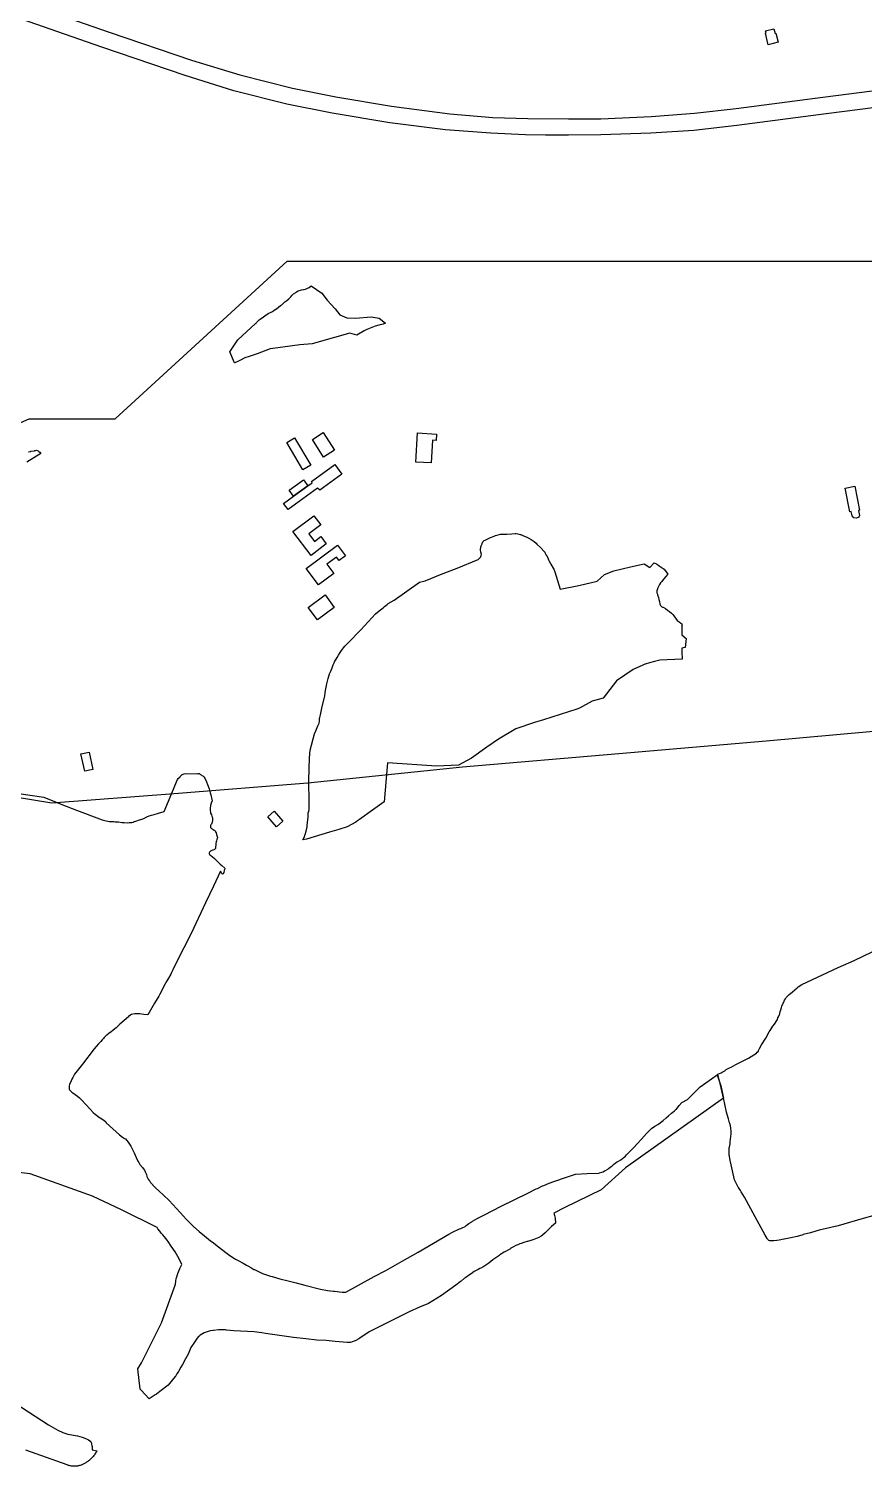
# Model space of a CAD drawing. Header units: metres. Extents: x 553506 to 563855, y 142925 to 150243.
# Drawn here: x 558435 to 559018, y 143874 to 144877 of the extents above; entities that cross this region are included whole.
import ezdxf

# ---------------------------------------------------------------- set-up
doc = ezdxf.new("R2010")
doc.units = ezdxf.units.M
for name, color, linetype in [('C-ANCIENT_WOODLAND', 94, 'Continuous'), ('C-BUILDINGS', 8, 'Continuous'), ('C-POWER_LINES', 6, 'Continuous'), ('C-ROADS', 33, 'Continuous'), ('E-132KV-UGC-ALT', 8, 'Continuous')]:
    doc.layers.add(name, color=color, linetype=linetype)

msp = doc.modelspace()

# ---------------------------------------------------------------- linework, layer by layer
at = {"layer": 'C-ANCIENT_WOODLAND'}
for points in [[(558679.0417, 144670.1762), (558676.5434, 144669.5764), (558670.8461, 144667.1771), (558668.9415, 144666.2773), (558663.6482, 144663.2782), (558658.7423, 144664.7777), (558648.1474, 144661.6786), (558632.6467, 144657.1799), (558623.9482, 144656.4801), (558603.4427, 144653.7209), (558603.1459, 144653.6809), (558594.1423, 144650.3819), (558589.3437, 144648.5824), (558587.8431, 144648.0825), (558586.2435, 144647.6826), (558585.4438, 144647.3827), (558582.4426, 144645.8831), (558580.6451, 144644.8734), (558579.5485, 144644.3736), (558578.4437, 144643.9737), (558578.3495, 144643.9265), (558575.0467, 144651.5815), (558580.5462, 144660.0791), (558592.9468, 144671.4758), (558593.1446, 144671.2759), (558593.7465, 144672.0757), (558595.6429, 144673.9751), (558596.1458, 144674.375), (558598.5452, 144676.1745), (558599.4439, 144676.8743), (558601.8432, 144678.3738), (558604.4404, 144679.6735), (558605.7431, 144680.4832), (558607.3426, 144681.5829), (558607.6477, 144681.7829), (558610.5417, 144683.9822), (558611.3415, 144684.5821), (558613.5429, 144686.4815), (558614.9446, 144687.5812), (558616.3462, 144688.7809), (558616.742, 144689.1808), (558617.5418, 144690.1805), (558618.3415, 144691.0802), (558619.4464, 144692.0799), (558621.0459, 144693.1796), (558621.6478, 144693.5795), (558622.8434, 144694.1793), (558624.4429, 144694.7792), (558625.1437, 144694.8791), (558626.5454, 144695.179), (558626.9411, 144695.279), (558627.947, 144695.479), (558628.8458, 144695.7789), (558630.4453, 144696.6786), (558631.847, 144697.6783), (558639.3865, 144692.6359), (558643.0531, 144687.6752), (558648.6609, 144681.6361), (558651.8962, 144677.5381), (558656.8569, 144675.3813), (558662.896, 144675.1656), (558673.6802, 144676.0283), (558679.288, 144675.1656), (558683.839, 144671.6981), (558682.0429, 144671.0759), (558679.0417, 144670.1762)], [(558818.845, 144488.5782), (558831.5423, 144491.4773), (558836.745, 144496.276), (558843.1431, 144498.6753), (558854.8429, 144501.4745), (558864.3412, 144503.6738), (558868.3483, 144500.9746), (558871.5226, 144504.3037), (558871.8442, 144504.1737), (558872.9408, 144503.6738), (558873.8478, 144503.074), (558874.9443, 144502.2742), (558878.3413, 144499.9749), (558881.0457, 144496.4759), (558879.3472, 144494.5764), (558878.1434, 144493.1768), (558876.5439, 144491.1774), (558875.7441, 144490.2777), (558875.0433, 144489.178), (558874.3425, 144487.8784), (558873.9467, 144486.8786), (558873.3448, 144484.7793), (558873.3448, 144483.4796), (558873.6416, 144482.4799), (558873.8478, 144481.9801), (558874.3425, 144480.0806), (558874.7465, 144478.781), (558875.1422, 144477.2814), (558875.4473, 144475.4819), (558875.8431, 144474.4822), (558876.2471, 144473.9823), (558876.8407, 144473.5825), (558877.2447, 144473.4825), (558877.6405, 144473.2825), (558879.3472, 144472.3828), (558880.6417, 144471.3831), (558882.2412, 144470.3734), (558883.445, 144469.2737), (558884.5416, 144468.274), (558885.2424, 144467.2743), (558887.4439, 144463.9752), (558888.9445, 144463.0755), (558890.0411, 144462.2757), (558890.6429, 144461.6759), (558890.8408, 144461.176), (558890.948, 144460.4762), (558890.8408, 144460.1763), (558890.8408, 144454.078), (558893.842, 144451.5788), (558893.0258, 144445.2106), (558890.7007, 144444.8407), (558890.7419, 144442.1814), (558891.047, 144437.0829), (558875.4473, 144436.3831), (558871.7453, 144435.5733), (558868.2411, 144434.5736), (558865.2482, 144433.6739), (558864.8441, 144433.5739), (558863.1457, 144432.7741), (558861.4472, 144432.0743), (558856.6486, 144429.875), (558845.0478, 144421.9772), (558835.7473, 144409.7807), (558828.1454, 144407.6813), (558819.3479, 144402.8827), (558817.4433, 144402.1829), (558800.0462, 144396.6745), (558794.2417, 144394.775), (558787.8435, 144392.7756), (558774.7421, 144388.4768), (558762.7456, 144381.1789), (558754.5417, 144375.5805), (558743.8479, 144368.0826), (558734.8443, 144362.9741), (558719.3683, 144362.3543), (558685.1666, 144364.6994), (558682.9454, 144337.49), (558674.6471, 144331.5831), (558665.5445, 144325.1749), (558664.2418, 144324.2752), (558662.9473, 144323.2755), (558656.9449, 144319.9764), (558651.1404, 144318.2769), (558644.6433, 144316.2775), (558628.6479, 144311.4788), (558626.1331, 144310.869), (558626.9411, 144312.6785), (558627.4276, 144313.9481), (558627.543, 144314.278), (558627.642, 144314.578), (558628.3428, 144317.0772), (558628.9447, 144320.0764), (558629.0436, 144320.6762), (558629.3405, 144323.3754), (558629.6455, 144326.6745), (558629.7445, 144327.8742), (558629.8434, 144329.7736), (558630.1485, 144330.8833), (558630.3464, 144332.0829), (558630.4453, 144332.8827), (558630.5442, 144334.8821), (558630.4453, 144336.7816), (558630.1485, 144352.6771), (558630.6432, 144368.2826), (558631.0472, 144373.4811), (558634.2463, 144384.9778), (558635.046, 144387.0772), (558635.9448, 144389.2766), (558636.5466, 144390.4762), (558637.0413, 144391.376), (558637.3464, 144392.3757), (558637.6432, 144393.8753), (558637.6432, 144395.1749), (558637.7422, 144395.6747), (558637.9483, 144396.3745), (558638.3441, 144398.174), (558639.4407, 144403.9824), (558641.3453, 144411.2803), (558641.6421, 144413.6796), (558641.8482, 144415.1792), (558642.648, 144418.6782), (558642.8459, 144419.7779), (558643.4478, 144422.5771), (558643.7446, 144423.5768), (558644.7422, 144426.7758), (558645.476, 144428.6053), (558645.542, 144428.7753), (558646.045, 144429.9749), (558646.4407, 144430.9746), (558647.1415, 144433.074), (558647.8424, 144434.5736), (558648.2464, 144435.2734), (558650.0438, 144438.2826), (558650.9425, 144439.8821), (558652.0474, 144441.7816), (558652.9461, 144443.0812), (558654.5456, 144445.0806), (558655.4443, 144446.0803), (558657.5468, 144448.1797), (558666.4432, 144457.577), (558676.7413, 144468.7738), (558679.2478, 144470.7833), (558682.0429, 144472.9826), (558683.1477, 144473.8824), (558685.0441, 144475.282), (558685.7449, 144475.8818), (558689.7438, 144478.3811), (558707.4459, 144490.7775), (558711.4448, 144491.8772), (558722.2458, 144496.176), (558733.8466, 144500.5747), (558748.4486, 144506.783), (558748.9433, 144507.1828), (558749.842, 144508.0826), (558750.246, 144508.5824), (558750.4604, 144509.0223), (558750.5429, 144509.1823), (558750.6418, 144509.5822), (558750.7407, 144510.3819), (558750.6418, 144510.5819), (558750.5429, 144511.1817), (558750.345, 144511.6816), (558750.345, 144511.8815), (558750.1471, 144513.0812), (558750.1471, 144514.2808), (558750.246, 144514.7807), (558750.4439, 144515.5804), (558750.6418, 144516.1803), (558751.0458, 144517.18), (558751.186, 144517.6099), (558751.2437, 144517.7798), (558751.8456, 144518.9795), (558752.5464, 144519.7792), (558752.6454, 144519.8792), (558753.3462, 144520.2791), (558757.1472, 144522.0786), (558759.6454, 144523.0783), (558760.6431, 144523.3782), (558762.4405, 144523.8781), (558764.1472, 144524.2779), (558765.7468, 144524.3779), (558768.4429, 144524.3779), (558772.046, 144524.5779), (558774.2474, 144524.7778), (558774.7421, 144524.7778), (558776.2427, 144524.5779), (558777.7433, 144524.178), (558778.2463, 144524.078), (558780.2416, 144523.2782), (558781.9483, 144522.5784), (558783.8447, 144521.6787), (558785.5431, 144520.679), (558786.145, 144520.2791), (558787.5467, 144519.1794), (558788.9484, 144517.9797), (558789.4431, 144517.4799), (558792.0485, 144515.0806), (558792.3453, 144514.7807), (558794.1427, 144512.7812), (558794.9425, 144511.7815), (558795.2476, 144511.1817), (558795.4455, 144510.6818), (558795.9484, 144509.7821), (558796.641, 144508.8824), (558796.8471, 144508.3825), (558797.4408, 144507.1828), (558797.9437, 144505.8832), (558798.1416, 144505.5833), (558798.9414, 144503.9738), (558799.3454, 144503.3739), (558800.9449, 144500.5747), (558801.3407, 144499.9749), (558802.1405, 144498.1754), (558805.8014, 144485.9704), (558818.845, 144488.5782)]]:
    msp.add_lwpolyline(points, close=True, dxfattribs=at)
for points in [[(558434.5399, 144581.6599), (558434.7399, 144581.7599), (558435.84, 144582.1599), (558436.1399, 144582.2599), (558438.5399, 144582.6599), (558438.84, 144582.7599), (558439.3399, 144582.8599), (558439.9399, 144582.9599), (558440.44, 144582.8599), (558441.24, 144582.5599), (558441.7399, 144582.1599), (558442.3399, 144581.5599), (558442.9299, 144580.6699), (558433.1399, 144574.5599)], [(558401.9399, 144347.0599), (558445.0399, 144340.6599), (558453.7216, 144337.2419), (558457.7399, 144335.6599), (558467.84, 144331.7599), (558485.9399, 144324.8599), (558488.64, 144324.2599), (558491.04, 144323.8599), (558491.5399, 144323.7599), (558493.9399, 144323.6599), (558495.04, 144323.5599), (558497.2399, 144323.4599), (558499.9399, 144323.1599), (558501.3399, 144322.9599), (558503.3399, 144322.8599), (558504.84, 144322.9599), (558506.44, 144323.0599), (558506.6399, 144323.1599), (558507.44, 144323.3599), (558508.2399, 144323.6599), (558509.4999, 144323.9699), (558511.9399, 144324.8599), (558512.8399, 144325.1599), (558515.04, 144325.9599), (558517.0399, 144326.9599), (558518.7399, 144327.6599), (558520.2399, 144328.0599), (558522.2399, 144328.6599), (558525.1399, 144329.4599), (558529.1399, 144330.7599), (558534.44, 144343.4599), (558537.7399, 144351.5599), (558538.4399, 144352.9599), (558539.0399, 144353.6599), (558540.24, 144354.9599), (558540.3399, 144355.0599), (558540.84, 144355.6599), (558541.24, 144356.1599), (558541.84, 144356.5599), (558541.9399, 144356.6599), (558542.5399, 144356.8599), (558543.1399, 144356.9599), (558544.5399, 144357.1599), (558552.5399, 144357.0599), (558552.9399, 144357.1599), (558553.5399, 144357.1599), (558553.84, 144356.9599), (558554.24, 144356.7599), (558554.24, 144356.7599), (558554.6399, 144356.4599), (558554.9399, 144356.2599), (558555.5399, 144355.9599), (558556.1399, 144355.5599), (558556.84, 144354.8599), (558557.5399, 144353.9599), (558557.64, 144353.6599), (558558.5399, 144352.0599), (558558.7399, 144351.3599), (558559.44, 144349.5599), (558560.5399, 144346.6599), (558561.3399, 144343.6599), (558561.7399, 144342.3599), (558562.5399, 144339.1599), (558562.64, 144338.2599), (558562.04, 144336.6599), (558561.64, 144334.8599), (558561.24, 144332.9599), (558561.24, 144331.3599), (558561.4399, 144330.3599), (558561.64, 144329.6599), (558562.24, 144328.4599), (558562.5399, 144327.4599), (558562.7399, 144326.9599), (558562.9399, 144325.9599), (558562.9399, 144324.4599), (558562.7399, 144323.3599), (558562.4399, 144322.5599), (558562.1399, 144321.9599), (558561.7399, 144321.3599), (558561.64, 144320.9599), (558561.4399, 144320.5599), (558561.4399, 144319.9599), (558561.5399, 144319.7599), (558561.64, 144319.4599), (558561.9399, 144319.0599), (558562.1399, 144318.7599), (558562.64, 144318.5599), (558563.1399, 144318.2599), (558563.3399, 144318.1599), (558564.0399, 144317.7599), (558564.5399, 144317.3599), (558565.1399, 144316.5599), (558565.5399, 144315.8599), (558565.84, 144314.7599), (558566.04, 144313.9599), (558566.24, 144313.2599), (558566.3399, 144312.6599), (558566.3399, 144312.4599), (558566.24, 144311.9599), (558566.04, 144311.4599), (558566.04, 144311.2599), (558565.6399, 144310.2599), (558565.5399, 144309.6599), (558565.24, 144308.3599), (558565.24, 144306.8599), (558565.1399, 144306.3599), (558565.1399, 144305.3599), (558565.0399, 144304.9599), (558564.7399, 144304.5599), (558564.3399, 144304.2599), (558563.9399, 144304.0599), (558563.1399, 144303.7599), (558562.4399, 144303.4599), (558561.64, 144303.0599), (558561.04, 144302.6599), (558560.7399, 144302.3599), (558560.5399, 144301.9599), (558560.5399, 144301.6599), (558560.64, 144301.1599), (558560.9399, 144300.7599), (558561.4399, 144300.2599), (558562.04, 144299.7599), (558562.64, 144299.3599), (558562.7399, 144299.2599), (558564.3399, 144297.9599), (558566.84, 144295.2599), (558568.33, 144293.9599), (558569.3499, 144293.0699), (558571.5399, 144291.1599), (558571.33, 144290.25), (558571.1399, 144289.4599), (558570.7399, 144288.2599), (558570.04, 144287.1599), (558569.8399, 144286.9599), (558569.4999, 144287.4399), (558568.43, 144288.9699), (558563.64, 144278.5599), (558558.1399, 144266.9599), (558548.1399, 144245.6599), (558542.9399, 144235.5599), (558537.64, 144225.0599), (558535.1399, 144220.2599), (558534.3399, 144218.3599), (558533.7399, 144217.1599), (558532.1399, 144214.2599), (558530.44, 144211.2599), (558529.9399, 144210.4599), (558526.1399, 144203.1599), (558525.3399, 144201.8599), (558522.5399, 144196.9599), (558517.84, 144188.7599), (558515.04, 144188.9599), (558512.24, 144189.3599), (558511.64, 144189.4599), (558509.7399, 144189.4599), (558508.7399, 144189.3599), (558507.3399, 144189.1599), (558506.3399, 144188.9599), (558505.24, 144188.3599), (558504.3399, 144187.5599), (558504.24, 144187.4599), (558498.2399, 144182.3599), (558496.04, 144180.0599), (558495.7399, 144179.7599), (558493.64, 144177.9599), (558491.84, 144176.7599), (558490.7399, 144175.9599), (558489.04, 144174.6599), (558488.8399, 144174.4599), (558487.2399, 144172.9599), (558486.7399, 144172.3599), (558485.84, 144171.2599), (558485.04, 144170.1599), (558483.3399, 144168.4599), (558481.64, 144166.6599), (558480.3399, 144164.9599), (558472.1399, 144154.2599), (558466.64, 144147.2599), (558465.44, 144145.0599), (558464.7399, 144143.8599), (558464.24, 144142.6599), (558463.16, 144140.1399), (558462.8599, 144139.2399), (558462.7599, 144138.2399), (558462.7599, 144138.0399), (558462.8599, 144137.0399), (558463.16, 144136.3399), (558463.6599, 144135.6399), (558464.16, 144135.1399), (558464.76, 144134.7399), (558465.3599, 144134.2399), (558468.68, 144131.97), (558469.9799, 144130.8699), (558471.48, 144129.4699), (558477.48, 144122.8699), (558479.5799, 144120.6699), (558479.68, 144120.4699), (558481.28, 144119.0699), (558481.5799, 144118.8699), (558482.9799, 144117.7699), (558483.3799, 144117.4699), (558484.48, 144116.7699), (558486.9799, 144115.2699), (558488.3799, 144113.97), (558488.7799, 144113.4699), (558497.88, 144104.97), (558499.9799, 144103.4699), (558501.5799, 144102.4699), (558502.08, 144102.1699), (558503.08, 144101.0699), (558504.08, 144099.8699), (558504.9799, 144098.57), (558505.88, 144097.0699), (558506.3799, 144096.17), (558507.7799, 144093.2699), (558508.1799, 144092.37), (558509.6799, 144089.0699), (558510.48, 144087.0699), (558510.68, 144086.6699), (558511.3799, 144085.57), (558512.2799, 144084.3699), (558514.08, 144082.1699), (558514.5799, 144081.4699), (558515.3799, 144080.2699), (558515.88, 144079.0699), (558516.5799, 144077.6699), (558516.88, 144076.9699), (558517.0799, 144076.17), (558517.1468, 144075.936), (558517.28, 144075.4699), (558517.9799, 144074.0699), (558518.6799, 144073.17), (558519.0799, 144072.57), (558519.6799, 144071.7699), (558522.9799, 144068.1699), (558525.5799, 144065.77), (558528.7799, 144062.77), (558532.7799, 144059.17), (558540.28, 144050.8699), (558544.5799, 144046.1699), (558547.2799, 144043.37), (558549.68, 144040.9699), (558553.5799, 144037.57), (558557.2799, 144034.57), (558561.5799, 144031.0699), (558562.7799, 144030.17), (558567.08, 144026.77), (558572.1799, 144022.7699), (558574.9799, 144020.77), (558577.5799, 144019.0699), (558578.9799, 144018.17), (558580.48, 144017.4699), (558580.88, 144017.17), (558584.28, 144015.3699), (558586.68, 144014.0699), (558587.68, 144013.57), (558589.7799, 144012.3699), (558591.88, 144011.0699), (558592.1799, 144010.97), (558595.8799, 144009.1699), (558597.7799, 144008.2699), (558600.68, 144007.1699), (558603.3799, 144006.2699), (558604.5799, 144005.9699), (558610.08, 144004.3699), (558615.6799, 144002.9699), (558621.4799, 144001.57), (558627.51, 143999.9999), (558638.45, 143997.1499), (558643.2499, 143996.25), (558647.55, 143995.85), (558648.05, 143995.7499), (558653.55, 143995.25), (558656.15, 143995.25), (558664.7999, 143999.9999), (558675.8999, 144006.0999), (558684, 144010.2999), (558695.4999, 144016.7999), (558706.6999, 144023.0999), (558727.8999, 144035.6999), (558730.5999, 144036.9999), (558735.4999, 144039.2999), (558736.4999, 144039.6999), (558737.8, 144040.1999), (558738.9999, 144040.7999), (558739.2999, 144040.8999), (558739.8, 144041.3999), (558740.0999, 144041.5999), (558740.9999, 144042.3999), (558742, 144042.9999), (558744.0999, 144044.2999), (558744.6, 144044.6999), (558747.7999, 144046.5999), (558752.9999, 144049.1999), (558764.4999, 144055.0999), (558783.2, 144064.2999), (558789, 144067.1999), (558789.8999, 144067.5999), (558793.4999, 144069.2999), (558794.4, 144069.6999), (558798.0999, 144071.1999), (558801.4, 144072.4999), (558810.0999, 144075.3999), (558816.4999, 144077.5999), (558824.6199, 144077.9508), (558832.6999, 144078.2999), (558833.2999, 144078.3999), (558834.8999, 144078.8999), (558835.6999, 144079.1999), (558836.8, 144079.7999), (558837.4, 144080.0999), (558839, 144080.9999), (558839.4999, 144081.3999), (558841.4999, 144082.8999), (558842, 144083.2999), (558843, 144084.1999), (558844.0999, 144085.0999), (558845.2, 144085.7999), (558846.6, 144086.6999), (558848.0999, 144087.5999), (558850.4, 144089.3999), (558851.4, 144090.1999), (558852.1999, 144090.9999), (558854.2999, 144093.1999), (558857.2, 144096.0999), (558859.4999, 144098.5999), (558862.6, 144101.9999), (558866.0999, 144105.8999), (558866.3999, 144106.1999), (558867.6, 144107.4999), (558868.6, 144108.4999), (558869.8999, 144109.5999), (558870.8999, 144110.2999), (558872, 144110.9999), (558874.0999, 144112.2999), (558874.6999, 144112.6999), (558876.7999, 144114.1999), (558877.6999, 144114.8999), (558879.8999, 144116.7999), (558881.4999, 144118.2999), (558883.4999, 144120.1999), (558884.4, 144120.8999), (558885.6999, 144121.7999), (558886.8, 144122.7999), (558887, 144122.9999), (558889, 144125.3999), (558890.8, 144127.5999), (558894.8, 144129.6999), (558903.6, 144138.5999), (558915.3419, 144146.8173), (558917.9554, 144139.1238), (558919.8999, 144130.4999), (558851.4999, 144081.9999), (558834.4999, 144066.6999), (558809.0065, 144054.1837), (558801.2999, 144050.3999), (558801.7392, 144048.6429), (558802.2, 144046.7999), (558802.4, 144043.2999), (558799.6999, 144040.9999), (558798.4, 144039.5999), (558795.3999, 144036.5999), (558793.4999, 144034.9999), (558792.4999, 144034.1999), (558790.8, 144033.2999), (558787.4, 144031.8999), (558785.2, 144031.1999), (558783, 144030.5999), (558782.6999, 144030.4999), (558781.0999, 144030.0999), (558780.4, 144029.8999), (558778.4999, 144029.1999), (558777.6999, 144028.8999), (558776.2, 144028.2999), (558774.8999, 144027.7999), (558773.0999, 144026.7999), (558771.4, 144025.7999), (558771, 144025.4999), (558766.6999, 144022.9999), (558763.6999, 144021.0999), (558762.8999, 144020.5999), (558760.0999, 144018.5999), (558758.7999, 144017.5999), (558756, 144015.4999), (558753.2, 144013.5999), (558751.6999, 144012.5999), (558750.8, 144012.0999), (558749.6, 144011.5999), (558748.3999, 144010.9999), (558746.1999, 144009.7999), (558745.7999, 144009.4999), (558743.5999, 144007.9999), (558742.4999, 144007.2999), (558739.8, 144005.3999), (558738.8999, 144004.7999), (558736.6, 144002.8999), (558735.8999, 144002.3999), (558732.8, 143999.9999), (558722.8999, 143992.6999), (558713.8999, 143987.2999), (558707.4999, 143984.5999), (558700.4, 143981.4999), (558691.8999, 143977.1999), (558681.6999, 143972.1999), (558672.2999, 143967.3999), (558665.8999, 143962.9999), (558665.2, 143962.5999), (558663.0999, 143961.2999), (558662.6, 143961.0999), (558660.5999, 143960.3999), (558659.4, 143960.0999), (558658.6999, 143959.9999), (558656.8999, 143959.9999), (558648.5999, 143960.5999), (558642.3999, 143961.4999), (558635.6999, 143961.6999), (558628.1999, 143962.5999), (558619.4999, 143963.4999), (558600.03, 143966.2399), (558597.43, 143966.7399), (558592.03, 143967.5399), (558577.83, 143968.0399), (558572.7299, 143968.6399), (558571.93, 143968.7399), (558567.13, 143968.7399), (558563.53, 143968.4399), (558563.3299, 143968.4399), (558561.53, 143968.1399), (558560.63, 143967.9399), (558558.53, 143967.2399), (558557.03, 143966.6399), (558554.2299, 143965.0399), (558553.53, 143964.4399), (558553.2299, 143964.2399), (558552.2299, 143962.9399), (558551.3299, 143961.7399), (558550.43, 143960.3399), (558547.83, 143956.5399), (558545.83, 143951.9399), (558544.13, 143948.5399), (558541.9299, 143944.5399), (558540.9299, 143942.7399), (558539.53, 143940.2399), (558539.23, 143939.7399), (558538.13, 143938.0399), (558537.23, 143936.7399), (558537.0299, 143936.5399), (558535.7799, 143934.9299), (558533.8299, 143932.4399), (558532.03, 143930.2399), (558527.04, 143926.5599), (558526.1399, 143925.8599), (558523.7399, 143923.9599), (558522.8399, 143923.3599), (558518.7399, 143920.7599), (558513.0275, 143926.7802), (558512.4299, 143927.41), (558510.6899, 143941.6399), (558513.23, 143945.8399), (558520.8299, 143960.7399), (558527.23, 143973.8399), (558536.91, 143999.9999), (558536.9799, 144000.6699), (558537.28, 144002.8699), (558537.5799, 144004.57), (558537.75, 144005.0699), (558538.7799, 144008.1699), (558540.1799, 144011.6699), (558541.48, 144014.57), (558539.5799, 144018.37), (558536.7799, 144023.37), (558534.1799, 144027.3699), (558531.88, 144030.4699), (558531.1799, 144031.4699), (558529.3799, 144033.8699), (558528.28, 144035.1699), (558527.1799, 144036.3699), (558526.08, 144037.6699), (558524.7799, 144039.3699), (558524.1799, 144040.2199), (558499.48, 144052.5699), (558479.08, 144062.17), (558435.48, 144077.77), (558423.5799, 144079.0699)], [(559031.0069, 144050.3136), (559017.4025, 144046.6146), (559000.0054, 144041.4161), (558986.7062, 144038.317), (558981.2067, 144036.7175), (558980.7038, 144036.6175), (558975.6083, 144035.3179), (558975.2043, 144035.2179), (558971.2054, 144034.1182), (558966.9015, 144033.1185), (558962.2018, 144032.1188), (558961.905, 144032.1188), (558958.7059, 144031.419), (558957.0074, 144031.219), (558955.0039, 144031.0191), (558954.1052, 144030.9191), (558953.2065, 144030.9191), (558952.2006, 144031.0091), (558951.508, 144031.319), (558951.005, 144031.7189), (558950.9061, 144031.8189), (558950.601, 144032.2188), (558950.4032, 144032.7186), (558949.0015, 144034.918), (558942.0014, 144047.8143), (558934.4077, 144061.4204), (558932.3052, 144065.1193), (558931.7034, 144066.1191), (558930.4006, 144068.1185), (558930.2028, 144068.5184), (558928.9083, 144070.7177), (558927.6056, 144073.5169), (558924.7033, 144086.1133), (558924.5054, 144087.0231), (558924.0025, 144090.0222), (558923.9035, 144090.822), (558923.8046, 144093.5212), (558923.8046, 144094.221), (558923.9035, 144096.1205), (558924.0025, 144096.3204), (558924.2086, 144097.5201), (558924.5054, 144098.7197), (558924.6044, 144100.0194), (558925.2062, 144105.7177), (558925.2062, 144107.4172), (558925.0084, 144109.6166), (558924.7033, 144111.3161), (558924.3075, 144113.0156), (558924.1014, 144113.4155), (558923.3016, 144116.2147), (558922.4029, 144119.2139), (558922.0072, 144120.8134), (558920.7951, 144126.4118), (558920.1026, 144129.6209), (558919.9047, 144130.5206), (558917.6043, 144140.7177), (558915.9635, 144147.2658), (558918.2062, 144148.3155), (558919.006, 144148.7154), (558920.7044, 144149.7151), (558921.801, 144150.5149), (558923.0048, 144151.3147), (558924.1014, 144151.8145), (558925.3052, 144152.3144), (558928.5043, 144154.0139), (558932.6021, 144156.1233), (558937.3017, 144158.4226), (558942.8012, 144162.1216), (558943.4031, 144162.6214), (558944.2029, 144163.4212), (558944.4007, 144163.8211), (558945.0026, 144165.2207), (558946.5032, 144167.82), (558949.3066, 144172.5186), (558951.8048, 144176.8174), (558952.4067, 144177.9171), (558953.8084, 144180.1164), (558954.402, 144180.9162), (558955.5068, 144182.3158), (558957.1064, 144184.7151), (558957.5021, 144185.5149), (558957.9062, 144186.6146), (558958.3019, 144187.4143), (558958.9038, 144189.1139), (558959.1017, 144189.5137), (558959.5057, 144191.0133), (558959.8025, 144192.223), (558960.3055, 144193.9225), (558960.6023, 144194.7223), (558961.501, 144196.9216), (558961.905, 144197.7214), (558962.408, 144198.9211), (558963.1005, 144200.0207), (558963.6035, 144200.8205), (558964.7083, 144201.9202), (558965.8049, 144202.9199), (558966.7036, 144203.7197), (558968.0064, 144204.8194), (558969.7048, 144206.3189), (558971.4033, 144207.7185), (558972.0052, 144208.2184), (558974.6024, 144209.9179), (559000.0054, 144221.8145), (559011.0044, 144226.7231), (559023.6028, 144232.8214)], [(558410.31, 143927.08), (558448.47, 143902.5899), (558451.64, 143900.56), (558454.9899, 143898.85), (558458.39, 143897.2299), (558461.8999, 143895.9499), (558468.5799, 143894.7899), (558471.88, 143893.9799), (558475.0199, 143892.7299), (558475.49, 143892.5399), (558475.93, 143892.3099), (558476.3599, 143892.0199), (558477.23, 143891.41), (558477.5799, 143891.0299), (558478.13, 143890.0899), (558478.41, 143889.6199), (558478.5099, 143889.08), (558478.71, 143888.0099), (558478.8, 143887.4999), (558478.8099, 143886.9899), (558478.83, 143886.4099), (558478.84, 143886.1399), (558478.8499, 143885.84), (558478.87, 143885.2699), (558478.84, 143884.9799), (558478.8369, 143884.9707), (558482.2299, 143884.36), (558481.8899, 143883.7799), (558481.65, 143883.3899), (558481.55, 143883.2299), (558481.44, 143883.05), (558481.1899, 143882.6699), (558480.8199, 143882.12), (558480.43, 143881.57), (558480.03, 143881.04), (558479.61, 143880.52), (558479.53, 143880.4199), (558478.97, 143879.7799), (558478.7399, 143879.5199), (558478.28, 143879.0499), (558477.8, 143878.5899), (558477.31, 143878.1399), (558476.81, 143877.7199), (558476.29, 143877.3199), (558475.75, 143876.9399), (558474.8699, 143876.3599), (558474.4199, 143876.0799), (558473.96, 143875.7999), (558473.4999, 143875.5299), (558473.03, 143875.2799), (558472.55, 143875.0399), (558472.07, 143874.81), (558471.5799, 143874.5999), (558471.09, 143874.3999), (558470.59, 143874.2199), (558470.09, 143874.0699), (558469.5799, 143873.9299), (558469.07, 143873.8199), (558468.55, 143873.7399), (558468.03, 143873.6799), (558467.52, 143873.6299), (558466.99, 143873.61), (558466.47, 143873.5999), (558465.9399, 143873.5999), (558465.4199, 143873.6299), (558464.89, 143873.6799), (558464.37, 143873.7399), (558463.85, 143873.8199), (558463.3399, 143873.9299), (558462.8299, 143874.05), (558462.33, 143874.1899), (558461.8299, 143874.3599), (558461.3499, 143874.5399), (558432.5499, 143884.9399)]]:
    msp.add_lwpolyline(points, dxfattribs=at)
at = {"layer": 'C-BUILDINGS'}
for points in [[(558955.8532, 144873.9155), (558956.4291, 144874.0669), (558957.9872, 144867.7934), (558951.1005, 144866.089), (558949.1198, 144874.0413), (558949.6213, 144874.335), (558949.2778, 144875.7156), (558955.0469, 144877.1405), (558955.8532, 144873.9155)], [(558640.4644, 144578.2163), (558632.7116, 144590.5092), (558640.2952, 144595.2618), (558648.041, 144582.9687), (558640.4644, 144578.2163)], [(558719.1319, 144589.7483), (558716.6506, 144589.9054), (558715.656, 144574.0816), (558704.9461, 144574.7415), (558706.2162, 144595.0147), (558719.4076, 144594.1865), (558719.1319, 144589.7483)], [(558626.1453, 144569.3381), (558614.767, 144588.2638), (558620.1933, 144591.5142), (558631.5649, 144572.5771), (558626.1453, 144569.3381)], [(558629.4749, 144558.0105), (558632.6041, 144560.2106), (558631.9976, 144561.0489), (558648.3851, 144572.9514), (558653.3227, 144566.1922), (558637.9756, 144555.0341), (558636.3225, 144556.4633), (558615.6979, 144541.5364), (558612.6297, 144545.7489), (558619.5783, 144550.9049), (558629.4749, 144558.0105)], [(558629.4749, 144558.0105), (558619.5783, 144550.9049), (558616.5454, 144555.1074), (558626.442, 144562.2131), (558629.4749, 144558.0105)], [(559014.1547, 144540.9003), (559014.8819, 144537.2944), (559014.3847, 144536.1772), (559012.8088, 144535.5608), (559010.8261, 144535.8779), (559009.6903, 144537.0894), (559009.0789, 144540.12), (559008.1961, 144539.9369), (559004.8724, 144556.4732), (559011.5332, 144557.8033), (559014.8988, 144541.0457), (559014.1547, 144540.9003)], [(558638.5282, 144530.7771), (558630.2213, 144524.5218), (558634.1524, 144519.3231), (558638.5826, 144522.6651), (558642.4261, 144517.5861), (558631.7401, 144509.5324), (558619.1087, 144526.2157), (558633.671, 144537.1938), (558638.5282, 144530.7771)], [(558651.3066, 144505.929), (558649.5255, 144508.3338), (558642.8702, 144503.4205), (558647.7021, 144496.914), (558636.9432, 144488.9581), (558628.3743, 144500.4913), (558650.3368, 144516.7284), (558655.8619, 144509.2972), (558651.3066, 144505.929)], [(558648.0132, 144473.2283), (558636.29, 144464.5527), (558629.8162, 144473.2567), (558641.5394, 144481.9324), (558648.0132, 144473.2283)], [(558479.4034, 144360.0699), (558473.6638, 144358.8023), (558470.9597, 144370.9506), (558476.699, 144372.2293), (558479.4034, 144360.0699)], [(558607.5851, 144320.1154), (558601.5028, 144327.0063), (558605.9506, 144330.9165), (558612.0329, 144324.0256), (558607.5851, 144320.1154)]]:
    msp.add_lwpolyline(points, close=True, dxfattribs=at)
at = {"layer": 'C-POWER_LINES'}
msp.add_lwpolyline([(558104.5576, 144395.8649), (558221.7376, 144374.7614), (558362.1678, 144351.1156), (558450.712, 144336.7147), (558536.1716, 144343.1887), (558629.5759, 144350.6549), (558737.4576, 144361.8864), (558846.8461, 144371.208), (558949.5458, 144380.0913), (559047.9747, 144388.8446), (559117.2015, 144389.4839), (559181.2329, 144472.9696), (559248.3138, 144557.7637), (559226.7566, 144657.0309)], dxfattribs=at)
at = {"layer": 'C-ROADS'}
for points in [[(558325.3999, 144932.3469), (558490.7528, 144874.9262), (558548.2682, 144855.1858), (558582.0135, 144844.9855), (558618.7453, 144835.7124), (558649.1618, 144829.795), (558687.8529, 144823.2316), (558728.6945, 144817.937), (558758.6588, 144815.3452), (558783.1745, 144814.5442), (558811.6253, 144814.2988), (558834.1679, 144814.4165), (558869.3801, 144815.8607), (558899.5576, 144818.3737), (558928.8104, 144821.6041), (558989.217, 144829.4819), (559092.6341, 144842.6869)], [(559093.8295, 144830.9597), (558991.525, 144817.7335), (558929.1817, 144809.5954), (558899.1588, 144806.152), (558869.0242, 144804.2858), (558834.1305, 144803.1743), (558811.5322, 144802.8212), (558795.4528, 144802.9477), (558781.5843, 144803.0648), (558757.2526, 144804.2499), (558725.5798, 144806.6665), (558686.8488, 144811.57), (558646.4046, 144818.2685), (558614.7579, 144824.6043), (558577.8883, 144833.8064), (558543.9295, 144844.5789), (558485.6711, 144864.3632), (558327.1884, 144919.703)]]:
    msp.add_lwpolyline(points, dxfattribs=at)
at = {"layer": 'E-132KV-UGC-ALT'}
msp.add_lwpolyline([(557025, 144575), (557975, 144575), (558105, 144455), (558225, 144455), (558345, 144565), (558435, 144605), (558495, 144605), (558615, 144715), (559075, 144715), (559185, 144815), (559295, 144815), (559335, 144775), (559375, 144515), (559465, 144515), (559575, 144635), (559715, 144715), (559925, 144715), (560055, 144635), (560475, 144285), (560525, 144265)], dxfattribs=at)

doc.saveas('drawing.dxf')
